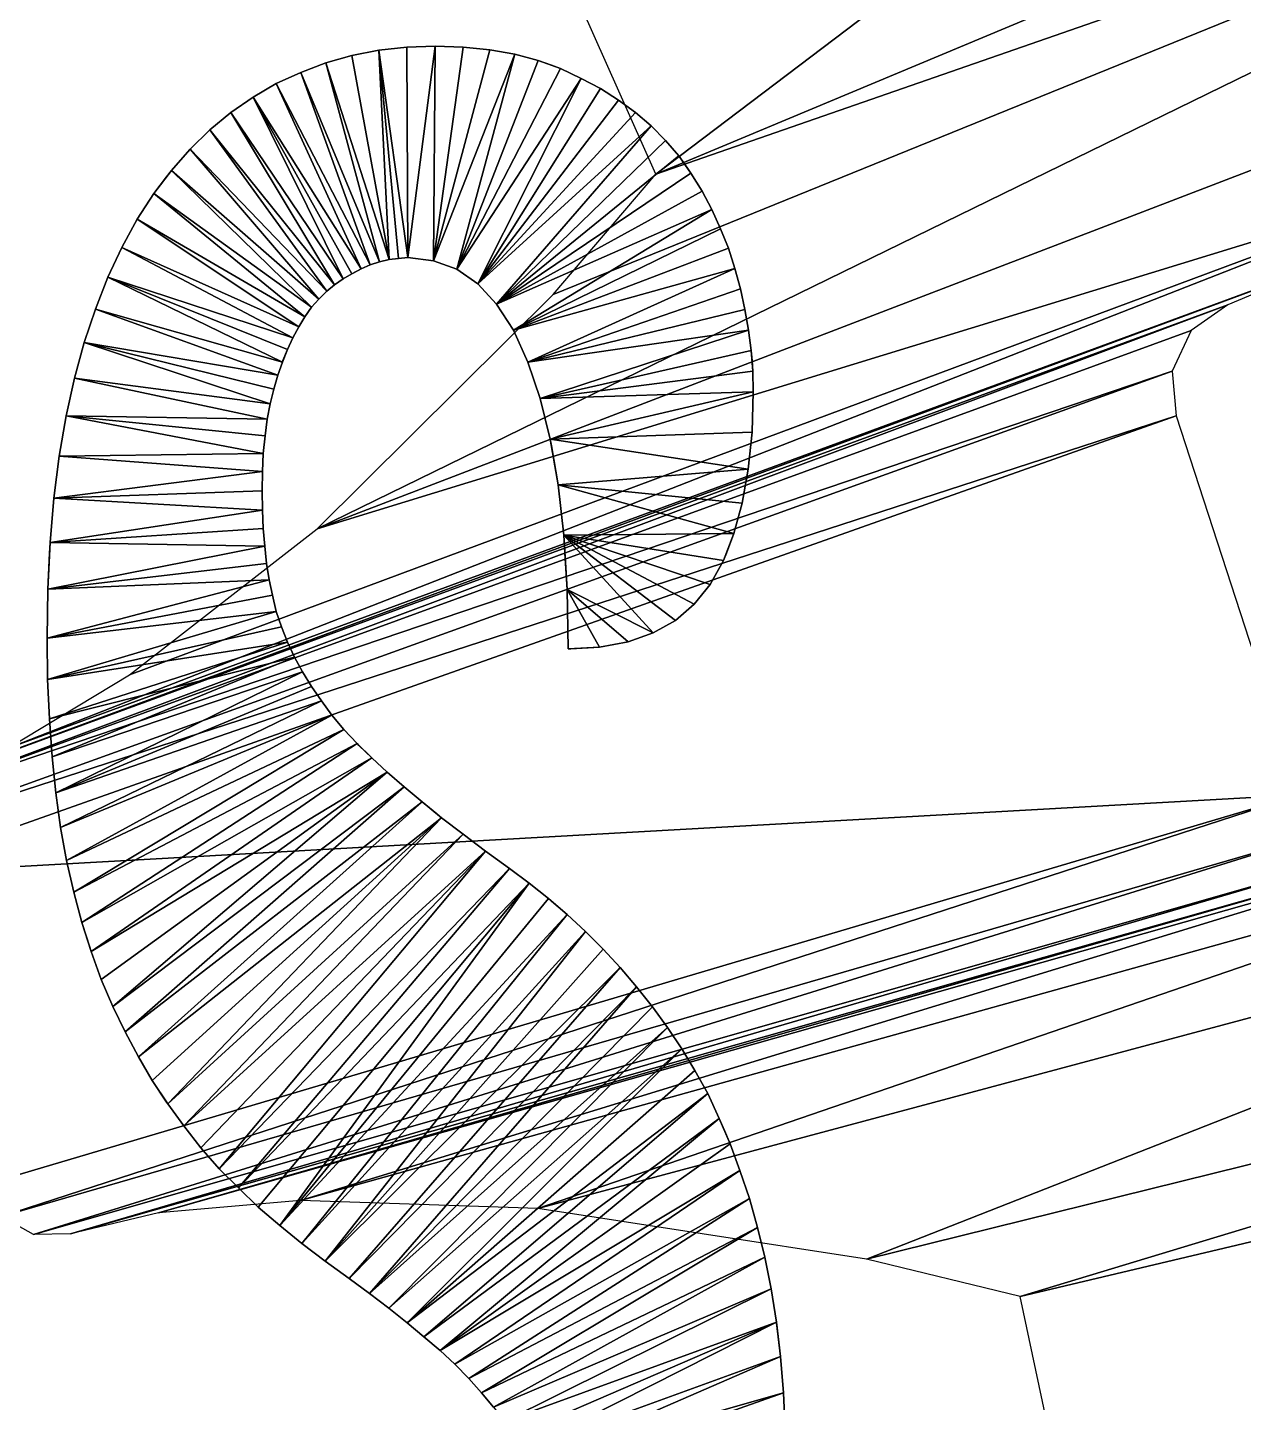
# Model space of a CAD drawing. Header units: inches. Extents: x 62 to 1153, y 3 to 780.
# Drawn here: x 111.777 to 115.013, y 33.071 to 36.73 of the extents above; entities that cross this region are included whole.
import ezdxf

# ---------------------------------------------------------------- set-up
doc = ezdxf.new("R2010")
doc.units = ezdxf.units.IN
doc.header["$MEASUREMENT"] = 0
doc.layers.add('Base', color=3, linetype='Continuous')
doc.layers.add('Main_Gear', color=4, linetype='Continuous')

msp = doc.modelspace()

# ---------------------------------------------------------------- linework, layer by layer
at = {"layer": 'Base'}
for points in [[(112.64, 36.6555, -44), (112.64, 36.6555, -43), (112.712, 36.6695, -43)], [(112.64, 36.6555, -44), (112.712, 36.6695, -43), (112.712, 36.6695, -44)], [(112.64, 36.6555, -43), (112.739, 36.1125, -43), (112.712, 36.6695, -43)], [(112.712, 36.6695, -44), (112.712, 36.6695, -43), (112.786, 36.6775, -43)], [(112.712, 36.6695, -44), (112.786, 36.6775, -43), (112.786, 36.6775, -44)], [(112.712, 36.6695, -43), (112.789, 36.1175, -43), (112.786, 36.6775, -43)], [(112.789, 36.1175, -43), (112.712, 36.6695, -43), (112.764, 36.1155, -43)], [(112.764, 36.1155, -43), (112.712, 36.6695, -43), (112.739, 36.1125, -43)], [(112.786, 36.6775, -44), (112.786, 36.6775, -43), (112.862, 36.6805, -43)], [(112.786, 36.6775, -44), (112.862, 36.6805, -43), (112.862, 36.6805, -44)], [(112.786, 36.6775, -43), (112.789, 36.1175, -43), (112.862, 36.6805, -43)], [(112.789, 36.1175, -43), (112.857, 36.1095, -43), (112.862, 36.6805, -43)], [(112.936, 36.6775, -43), (112.862, 36.6805, -43), (112.857, 36.1095, -43)], [(113.007, 36.6705, -43), (112.936, 36.6775, -43), (112.857, 36.1095, -43)], [(113.074, 36.6585, -43), (113.007, 36.6705, -43), (112.857, 36.1095, -43)], [(112.857, 36.1095, -43), (112.919, 36.0865, -43), (113.074, 36.6585, -43)], [(112.862, 36.6805, -44), (112.862, 36.6805, -43), (112.936, 36.6775, -43)], [(112.862, 36.6805, -44), (112.936, 36.6775, -43), (112.936, 36.6775, -44)], [(113.136, 36.6425, -43), (113.074, 36.6585, -43), (112.919, 36.0865, -43)], [(112.936, 36.6775, -44), (112.936, 36.6775, -43), (113.007, 36.6705, -43)], [(112.936, 36.6775, -44), (113.007, 36.6705, -43), (113.007, 36.6705, -44)], [(113.007, 36.6705, -44), (113.007, 36.6705, -43), (113.074, 36.6585, -43)], [(113.007, 36.6705, -44), (113.074, 36.6585, -43), (113.074, 36.6585, -44)], [(113.074, 36.6585, -44), (113.074, 36.6585, -43), (113.136, 36.6425, -43)], [(113.074, 36.6585, -44), (113.136, 36.6425, -43), (113.136, 36.6425, -44)], [(112.504, 36.6105, -44), (112.504, 36.6105, -43), (112.571, 36.6355, -43)], [(112.504, 36.6105, -44), (112.571, 36.6355, -43), (112.571, 36.6355, -44)], [(112.504, 36.6105, -43), (112.714, 36.1065, -43), (112.571, 36.6355, -43)], [(112.571, 36.6355, -44), (112.571, 36.6355, -43), (112.64, 36.6555, -43)], [(112.571, 36.6355, -44), (112.64, 36.6555, -43), (112.64, 36.6555, -44)], [(112.571, 36.6355, -43), (112.739, 36.1125, -43), (112.64, 36.6555, -43)], [(112.739, 36.1125, -43), (112.571, 36.6355, -43), (112.714, 36.1065, -43)], [(113.136, 36.6425, -43), (112.919, 36.0865, -43), (113.195, 36.6205, -43)], [(113.136, 36.6425, -44), (113.136, 36.6425, -43), (113.171, 36.6294, -44)], [(113.136, 36.6425, -43), (113.195, 36.6205, -43), (113.171, 36.6294, -44)], [(113.195, 36.6205, -44), (113.171, 36.6294, -44), (113.195, 36.6205, -43)], [(112.439, 36.5805, -44), (112.439, 36.5805, -43), (112.504, 36.6105, -43)], [(112.439, 36.5805, -44), (112.504, 36.6105, -43), (112.504, 36.6105, -44)], [(112.504, 36.6105, -43), (112.439, 36.5805, -43), (112.689, 36.0985, -43)], [(112.689, 36.0985, -43), (112.714, 36.1065, -43), (112.504, 36.6105, -43)], [(113.195, 36.6205, -43), (112.919, 36.0865, -43), (113.25, 36.5945, -43)], [(112.975, 36.0475, -43), (113.25, 36.5945, -43), (112.919, 36.0865, -43)], [(113.25, 36.5945, -43), (112.975, 36.0475, -43), (113.302, 36.5675, -43)], [(113.195, 36.6205, -44), (113.195, 36.6205, -43), (113.25, 36.5945, -43)], [(113.195, 36.6205, -44), (113.25, 36.5945, -43), (113.25, 36.5945, -44)], [(113.25, 36.5945, -44), (113.25, 36.5945, -43), (113.302, 36.5675, -43)], [(113.25, 36.5945, -44), (113.302, 36.5675, -43), (113.302, 36.5675, -44)], [(112.377, 36.5445, -44), (112.377, 36.5445, -43), (112.439, 36.5805, -43)], [(112.377, 36.5445, -44), (112.439, 36.5805, -43), (112.439, 36.5805, -44)], [(112.439, 36.5805, -43), (112.377, 36.5445, -43), (112.665, 36.0875, -43)], [(112.665, 36.0875, -43), (112.689, 36.0985, -43), (112.439, 36.5805, -43)], [(113.302, 36.5675, -43), (112.975, 36.0475, -43), (113.35, 36.5365, -43)], [(113.302, 36.5675, -44), (113.302, 36.5675, -43), (113.35, 36.5365, -43)], [(113.302, 36.5675, -44), (113.35, 36.5365, -43), (113.35, 36.5365, -44)], [(112.318, 36.5035, -44), (112.318, 36.5035, -43), (112.377, 36.5445, -43)], [(112.318, 36.5035, -44), (112.377, 36.5445, -43), (112.377, 36.5445, -44)], [(112.377, 36.5445, -43), (112.318, 36.5035, -43), (112.617, 36.0615, -43)], [(112.64, 36.0745, -43), (112.665, 36.0875, -43), (112.377, 36.5445, -43)], [(112.617, 36.0615, -43), (112.64, 36.0745, -43), (112.377, 36.5445, -43)], [(113.35, 36.5365, -43), (112.975, 36.0475, -43), (113.395, 36.5035, -43)], [(113.35, 36.5365, -44), (113.35, 36.5365, -43), (113.395, 36.5035, -43)], [(113.35, 36.5365, -44), (113.395, 36.5035, -43), (113.395, 36.5035, -44)], [(112.262, 36.4575, -44), (112.262, 36.4575, -43), (112.318, 36.5035, -43)], [(112.262, 36.4575, -44), (112.318, 36.5035, -43), (112.318, 36.5035, -44)], [(112.318, 36.5035, -43), (112.262, 36.4575, -43), (112.594, 36.0455, -43)], [(112.594, 36.0455, -43), (112.617, 36.0615, -43), (112.318, 36.5035, -43)], [(113.395, 36.5035, -43), (112.975, 36.0475, -43), (113.437, 36.4685, -43)], [(113.395, 36.5035, -44), (113.395, 36.5035, -43), (113.437, 36.4685, -43)], [(113.395, 36.5035, -44), (113.437, 36.4685, -43), (113.437, 36.4685, -44)], [(112.21, 36.4065, -44), (112.21, 36.4065, -43), (112.262, 36.4575, -43)], [(112.21, 36.4065, -44), (112.262, 36.4575, -43), (112.262, 36.4575, -44)], [(112.262, 36.4575, -43), (112.21, 36.4065, -43), (112.573, 36.0285, -43)], [(112.573, 36.0285, -43), (112.594, 36.0455, -43), (112.262, 36.4575, -43)], [(113.025, 35.9935, -43), (113.437, 36.4685, -43), (112.975, 36.0475, -43)], [(113.475, 36.4295, -43), (113.437, 36.4685, -43), (113.025, 35.9935, -43)], [(113.437, 36.4685, -44), (113.437, 36.4685, -43), (113.475, 36.4295, -43)], [(113.437, 36.4685, -44), (113.475, 36.4295, -43), (113.475, 36.4295, -44)], [(112.1653, 36.3555, -44), (112.16, 36.3495, -43), (112.21, 36.4065, -43)], [(112.21, 36.4065, -43), (112.16, 36.3495, -43), (112.552, 36.0075, -43)], [(112.21, 36.4065, -44), (112.1653, 36.3555, -44), (112.21, 36.4065, -43)], [(112.552, 36.0075, -43), (112.573, 36.0285, -43), (112.21, 36.4065, -43)], [(113.51, 36.3885, -43), (113.475, 36.4295, -43), (113.025, 35.9935, -43)], [(113.475, 36.4295, -44), (113.475, 36.4295, -43), (113.51, 36.3885, -43)], [(113.475, 36.4295, -44), (113.51, 36.3885, -43), (113.51, 36.3885, -44)], [(113.542, 36.3425, -43), (113.51, 36.3885, -43), (113.025, 35.9935, -43)], [(113.51, 36.3885, -44), (113.51, 36.3885, -43), (113.533, 36.3555, -44)], [(113.51, 36.3885, -43), (113.542, 36.3425, -43), (113.533, 36.3555, -44)], [(112.113, 36.2885, -43), (112.16, 36.3495, -43), (112.147, 36.3326, -44)], [(112.16, 36.3495, -43), (112.113, 36.2885, -43), (112.533, 35.9855, -43)], [(112.147, 36.3326, -44), (112.113, 36.2885, -44), (112.113, 36.2885, -43)], [(112.16, 36.3495, -44), (112.147, 36.3326, -44), (112.16, 36.3495, -43)], [(112.1653, 36.3555, -44), (112.16, 36.3495, -44), (112.16, 36.3495, -43)], [(112.533, 35.9855, -43), (112.552, 36.0075, -43), (112.16, 36.3495, -43)], [(113.572, 36.2945, -43), (113.542, 36.3425, -43), (113.025, 35.9935, -43)], [(113.542, 36.3425, -44), (113.533, 36.3555, -44), (113.542, 36.3425, -43)], [(113.542, 36.3425, -44), (113.542, 36.3425, -43), (113.572, 36.2945, -43)], [(113.542, 36.3425, -44), (113.572, 36.2945, -43), (113.572, 36.2945, -44)], [(113.598, 36.2455, -43), (113.572, 36.2945, -43), (113.025, 35.9935, -43)], [(113.572, 36.2945, -44), (113.572, 36.2945, -43), (113.598, 36.2455, -43)], [(113.572, 36.2945, -44), (113.598, 36.2455, -43), (113.598, 36.2455, -44)], [(112.113, 36.2885, -43), (112.069, 36.2195, -43), (112.515, 35.9605, -43)], [(112.113, 36.2885, -44), (112.069, 36.2195, -44), (112.069, 36.2195, -43)], [(112.113, 36.2885, -44), (112.069, 36.2195, -43), (112.113, 36.2885, -43)], [(112.515, 35.9605, -43), (112.533, 35.9855, -43), (112.113, 36.2885, -43)], [(112.069, 36.2195, -43), (112.028, 36.1445, -43), (112.499, 35.9335, -43)], [(112.069, 36.2195, -44), (112.028, 36.1445, -44), (112.028, 36.1445, -43)], [(112.069, 36.2195, -44), (112.028, 36.1445, -43), (112.069, 36.2195, -43)], [(112.499, 35.9335, -43), (112.515, 35.9605, -43), (112.069, 36.2195, -43)], [(113.025, 35.9935, -43), (113.07, 35.9245, -43), (113.598, 36.2455, -43)], [(113.621, 36.1945, -43), (113.598, 36.2455, -43), (113.07, 35.9245, -43)], [(113.598, 36.2455, -44), (113.598, 36.2455, -43), (113.621, 36.1945, -43)], [(113.598, 36.2455, -44), (113.621, 36.1945, -43), (113.621, 36.1945, -44)], [(113.642, 36.1425, -43), (113.621, 36.1945, -43), (113.07, 35.9245, -43)], [(113.621, 36.1945, -44), (113.621, 36.1945, -43), (113.642, 36.1425, -43)], [(113.621, 36.1945, -44), (113.642, 36.1425, -43), (113.642, 36.1425, -44)], [(112.028, 36.1445, -43), (111.991, 36.0655, -43), (112.483, 35.9045, -43)], [(112.028, 36.1445, -44), (111.991, 36.0655, -44), (111.991, 36.0655, -43)], [(112.028, 36.1445, -44), (111.991, 36.0655, -43), (112.028, 36.1445, -43)], [(112.483, 35.9045, -43), (112.499, 35.9335, -43), (112.028, 36.1445, -43)], [(112.714, 36.1065, -44), (112.739, 36.1125, -44), (112.739, 36.1125, -43)], [(112.714, 36.1065, -44), (112.739, 36.1125, -43), (112.714, 36.1065, -43)], [(112.739, 36.1125, -44), (112.764, 36.1155, -44), (112.764, 36.1155, -43)], [(112.739, 36.1125, -44), (112.764, 36.1155, -43), (112.739, 36.1125, -43)], [(112.764, 36.1155, -44), (112.789, 36.1175, -44), (112.789, 36.1175, -43)], [(112.764, 36.1155, -44), (112.789, 36.1175, -43), (112.764, 36.1155, -43)], [(112.789, 36.1175, -44), (112.857, 36.1095, -44), (112.857, 36.1095, -43)], [(112.789, 36.1175, -44), (112.857, 36.1095, -43), (112.789, 36.1175, -43)], [(112.857, 36.1095, -44), (112.919, 36.0865, -44), (112.919, 36.0865, -43)], [(112.857, 36.1095, -44), (112.919, 36.0865, -43), (112.857, 36.1095, -43)], [(113.659, 36.0885, -43), (113.642, 36.1425, -43), (113.07, 35.9245, -43)], [(113.642, 36.1425, -44), (113.642, 36.1425, -43), (113.659, 36.0885, -43)], [(113.642, 36.1425, -44), (113.659, 36.0885, -43), (113.659, 36.0885, -44)], [(112.617, 36.0615, -44), (112.64, 36.0745, -44), (112.64, 36.0745, -43)], [(112.617, 36.0615, -44), (112.64, 36.0745, -43), (112.617, 36.0615, -43)], [(112.665, 36.0875, -43), (112.64, 36.0745, -43), (112.659, 36.0844, -44)], [(112.64, 36.0745, -44), (112.659, 36.0844, -44), (112.64, 36.0745, -43)], [(112.659, 36.0844, -44), (112.665, 36.0875, -44), (112.665, 36.0875, -43)], [(112.665, 36.0875, -44), (112.689, 36.0985, -44), (112.689, 36.0985, -43)], [(112.665, 36.0875, -44), (112.689, 36.0985, -43), (112.665, 36.0875, -43)], [(112.689, 36.0985, -44), (112.714, 36.1065, -44), (112.714, 36.1065, -43)], [(112.689, 36.0985, -44), (112.714, 36.1065, -43), (112.689, 36.0985, -43)], [(112.919, 36.0865, -44), (112.975, 36.0475, -44), (112.975, 36.0475, -43)], [(112.919, 36.0865, -44), (112.975, 36.0475, -43), (112.919, 36.0865, -43)], [(113.07, 35.9245, -43), (113.108, 35.8395, -43), (113.659, 36.0885, -43)], [(113.674, 36.0345, -43), (113.659, 36.0885, -43), (113.108, 35.8395, -43)], [(113.659, 36.0885, -44), (113.659, 36.0885, -43), (113.674, 36.0345, -43)], [(113.659, 36.0885, -44), (113.674, 36.0345, -43), (113.674, 36.0345, -44)], [(111.991, 36.0655, -43), (111.958, 35.9805, -43), (112.455, 35.8395, -43)], [(111.991, 36.0655, -44), (111.958, 35.9805, -44), (111.958, 35.9805, -43)], [(111.991, 36.0655, -44), (111.958, 35.9805, -43), (111.991, 36.0655, -43)], [(112.469, 35.8735, -43), (112.483, 35.9045, -43), (111.991, 36.0655, -43)], [(112.455, 35.8395, -43), (112.469, 35.8735, -43), (111.991, 36.0655, -43)], [(112.573, 36.0285, -44), (112.594, 36.0455, -44), (112.594, 36.0455, -43)], [(112.573, 36.0285, -44), (112.594, 36.0455, -43), (112.573, 36.0285, -43)], [(112.594, 36.0455, -44), (112.617, 36.0615, -44), (112.617, 36.0615, -43)], [(112.594, 36.0455, -44), (112.617, 36.0615, -43), (112.594, 36.0455, -43)], [(112.975, 36.0475, -44), (113.025, 35.9935, -44), (113.025, 35.9935, -43)], [(112.975, 36.0475, -44), (113.025, 35.9935, -43), (112.975, 36.0475, -43)], [(112.552, 36.0075, -44), (112.552, 36.0075, -43), (112.533, 35.9855, -43)], [(112.552, 36.0075, -44), (112.533, 35.9855, -43), (112.533, 35.9855, -44)], [(112.552, 36.0075, -44), (112.573, 36.0285, -44), (112.573, 36.0285, -43)], [(112.552, 36.0075, -44), (112.573, 36.0285, -43), (112.552, 36.0075, -43)], [(113.686, 35.9795, -43), (113.674, 36.0345, -43), (113.108, 35.8395, -43)], [(113.674, 36.0345, -44), (113.674, 36.0345, -43), (113.686, 35.9795, -43)], [(113.674, 36.0345, -44), (113.686, 35.9795, -43), (113.686, 35.9795, -44)], [(111.958, 35.9805, -43), (111.928, 35.8915, -43), (112.443, 35.8045, -43)], [(111.958, 35.9805, -44), (111.928, 35.8915, -44), (111.928, 35.8915, -43)], [(111.958, 35.9805, -44), (111.928, 35.8915, -43), (111.958, 35.9805, -43)], [(112.443, 35.8045, -43), (112.455, 35.8395, -43), (111.958, 35.9805, -43)], [(112.533, 35.9855, -44), (112.533, 35.9855, -43), (112.515, 35.9605, -43)], [(112.533, 35.9855, -44), (112.515, 35.9605, -43), (112.515, 35.9605, -44)], [(113.025, 35.9935, -44), (113.07, 35.9245, -44), (113.07, 35.9245, -43)], [(113.025, 35.9935, -44), (113.07, 35.9245, -43), (113.025, 35.9935, -43)], [(113.696, 35.9245, -43), (113.686, 35.9795, -43), (113.108, 35.8395, -43)], [(113.686, 35.9795, -44), (113.686, 35.9795, -43), (113.696, 35.9245, -43)], [(113.686, 35.9795, -44), (113.696, 35.9245, -43), (113.696, 35.9245, -44)], [(112.499, 35.9335, -44), (112.499, 35.9335, -43), (112.483, 35.9045, -43)], [(112.499, 35.9335, -44), (112.483, 35.9045, -43), (112.483, 35.9045, -44)], [(112.515, 35.9605, -44), (112.515, 35.9605, -43), (112.499, 35.9335, -43)], [(112.515, 35.9605, -44), (112.499, 35.9335, -43), (112.499, 35.9335, -44)], [(111.928, 35.8915, -43), (111.902, 35.7965, -43), (112.423, 35.7285, -43)], [(111.928, 35.8915, -44), (111.902, 35.7965, -44), (111.902, 35.7965, -43)], [(111.928, 35.8915, -44), (111.902, 35.7965, -43), (111.928, 35.8915, -43)], [(112.432, 35.7675, -43), (112.443, 35.8045, -43), (111.928, 35.8915, -43)], [(112.423, 35.7285, -43), (112.432, 35.7675, -43), (111.928, 35.8915, -43)], [(112.483, 35.9045, -44), (112.483, 35.9045, -43), (112.469, 35.8735, -43)], [(112.483, 35.9045, -44), (112.469, 35.8735, -43), (112.469, 35.8735, -44)], [(113.07, 35.9245, -44), (113.108, 35.8395, -44), (113.108, 35.8395, -43)], [(113.07, 35.9245, -44), (113.108, 35.8395, -43), (113.07, 35.9245, -43)], [(113.108, 35.8395, -43), (113.141, 35.7425, -43), (113.696, 35.9245, -43)], [(113.703, 35.8705, -43), (113.696, 35.9245, -43), (113.141, 35.7425, -43)], [(113.696, 35.9245, -44), (113.696, 35.9245, -43), (113.703, 35.8705, -43)], [(113.696, 35.9245, -44), (113.703, 35.8705, -43), (113.703, 35.8705, -44)], [(112.469, 35.8735, -43), (112.455, 35.8395, -43), (112.4567, 35.8435, -44)], [(112.469, 35.8735, -44), (112.469, 35.8735, -43), (112.4567, 35.8435, -44)], [(113.707, 35.8155, -43), (113.703, 35.8705, -43), (113.141, 35.7425, -43)], [(113.703, 35.8705, -44), (113.703, 35.8705, -43), (113.705, 35.8435, -44)], [(113.703, 35.8705, -43), (113.707, 35.8155, -43), (113.705, 35.8435, -44)], [(112.455, 35.8395, -44), (112.455, 35.8395, -43), (112.443, 35.8045, -43)], [(112.455, 35.8395, -44), (112.443, 35.8045, -43), (112.443, 35.8045, -44)], [(112.455, 35.8395, -44), (112.4567, 35.8435, -44), (112.455, 35.8395, -43)], [(113.108, 35.8395, -44), (113.141, 35.7425, -44), (113.141, 35.7425, -43)], [(113.108, 35.8395, -44), (113.141, 35.7425, -43), (113.108, 35.8395, -43)], [(113.707, 35.8155, -44), (113.705, 35.8435, -44), (113.707, 35.8155, -43)], [(111.902, 35.7965, -43), (111.88, 35.6965, -43), (112.415, 35.6875, -43)], [(111.902, 35.7965, -44), (111.88, 35.6965, -44), (111.88, 35.6965, -43)], [(111.902, 35.7965, -44), (111.88, 35.6965, -43), (111.902, 35.7965, -43)], [(112.415, 35.6875, -43), (112.423, 35.7285, -43), (111.902, 35.7965, -43)], [(112.443, 35.8045, -44), (112.443, 35.8045, -43), (112.432, 35.7675, -43)], [(112.443, 35.8045, -44), (112.432, 35.7675, -43), (112.432, 35.7675, -44)], [(113.708, 35.7605, -43), (113.707, 35.8155, -43), (113.141, 35.7425, -43)], [(113.707, 35.8155, -44), (113.707, 35.8155, -43), (113.708, 35.7605, -43)], [(113.707, 35.8155, -44), (113.708, 35.7605, -43), (113.708, 35.7605, -44)], [(112.432, 35.7675, -44), (112.432, 35.7675, -43), (112.423, 35.7285, -43)], [(112.432, 35.7675, -44), (112.423, 35.7285, -43), (112.423, 35.7285, -44)], [(113.141, 35.7425, -43), (113.168, 35.6345, -43), (113.708, 35.7605, -43)], [(113.705, 35.6535, -43), (113.708, 35.7605, -43), (113.168, 35.6345, -43)], [(113.708, 35.7605, -44), (113.708, 35.7605, -43), (113.705, 35.6535, -43)], [(113.708, 35.7605, -44), (113.705, 35.6535, -43), (113.705, 35.6535, -44)], [(112.423, 35.7285, -44), (112.423, 35.7285, -43), (112.415, 35.6875, -43)], [(112.423, 35.7285, -44), (112.415, 35.6875, -43), (112.415, 35.6875, -44)], [(113.141, 35.7425, -44), (113.168, 35.6345, -44), (113.168, 35.6345, -43)], [(113.141, 35.7425, -44), (113.168, 35.6345, -43), (113.141, 35.7425, -43)], [(111.88, 35.6965, -43), (111.861, 35.5895, -43), (112.404, 35.5965, -43)], [(111.88, 35.6965, -44), (111.861, 35.5895, -44), (111.861, 35.5895, -43)], [(111.88, 35.6965, -44), (111.861, 35.5895, -43), (111.88, 35.6965, -43)], [(112.409, 35.6435, -43), (112.415, 35.6875, -43), (111.88, 35.6965, -43)], [(112.404, 35.5965, -43), (112.409, 35.6435, -43), (111.88, 35.6965, -43)], [(112.415, 35.6875, -44), (112.415, 35.6875, -43), (112.409, 35.6435, -43)], [(112.415, 35.6875, -44), (112.409, 35.6435, -43), (112.409, 35.6435, -44)], [(112.409, 35.6435, -44), (112.409, 35.6435, -43), (112.404, 35.5965, -43)], [(112.409, 35.6435, -44), (112.404, 35.5965, -43), (112.404, 35.5965, -44)], [(113.695, 35.5545, -43), (113.705, 35.6535, -43), (113.168, 35.6345, -43)], [(113.189, 35.5135, -43), (113.168, 35.6345, -43), (113.171, 35.6172, -44)], [(113.168, 35.6345, -44), (113.171, 35.6172, -44), (113.168, 35.6345, -43)], [(113.168, 35.6345, -43), (113.189, 35.5135, -43), (113.695, 35.5545, -43)], [(113.705, 35.6535, -44), (113.705, 35.6535, -43), (113.695, 35.5545, -43)], [(113.705, 35.6535, -44), (113.695, 35.5545, -43), (113.695, 35.5545, -44)], [(112.402, 35.5485, -43), (112.404, 35.5965, -43), (111.861, 35.5895, -43)], [(112.404, 35.5965, -44), (112.404, 35.5965, -43), (112.402, 35.5485, -43)], [(112.404, 35.5965, -44), (112.402, 35.5485, -43), (112.402, 35.5485, -44)], [(113.171, 35.6172, -44), (113.189, 35.5135, -44), (113.189, 35.5135, -43)], [(111.861, 35.5895, -43), (111.847, 35.4775, -43), (112.402, 35.5485, -43)], [(111.861, 35.5895, -44), (111.847, 35.4775, -44), (111.847, 35.4775, -43)], [(111.861, 35.5895, -44), (111.847, 35.4775, -43), (111.861, 35.5895, -43)], [(112.401, 35.4975, -43), (112.402, 35.5485, -43), (111.847, 35.4775, -43)], [(112.402, 35.5485, -44), (112.402, 35.5485, -43), (112.401, 35.4975, -43)], [(112.402, 35.5485, -44), (112.401, 35.4975, -43), (112.401, 35.4975, -44)], [(113.679, 35.4645, -43), (113.695, 35.5545, -43), (113.189, 35.5135, -43)], [(113.695, 35.5545, -44), (113.695, 35.5545, -43), (113.679, 35.4645, -43)], [(113.695, 35.5545, -44), (113.679, 35.4645, -43), (113.679, 35.4645, -44)], [(112.401, 35.4975, -43), (111.847, 35.4775, -43), (112.402, 35.4455, -43)], [(112.401, 35.4975, -44), (112.401, 35.4975, -43), (112.402, 35.4455, -43)], [(112.401, 35.4975, -44), (112.402, 35.4455, -43), (112.402, 35.4455, -44)], [(113.189, 35.5135, -44), (113.204, 35.3795, -44), (113.204, 35.3795, -43)], [(113.189, 35.5135, -44), (113.204, 35.3795, -43), (113.189, 35.5135, -43)], [(113.657, 35.3835, -43), (113.679, 35.4645, -43), (113.189, 35.5135, -43)], [(113.189, 35.5135, -43), (113.204, 35.3795, -43), (113.657, 35.3835, -43)], [(111.837, 35.3595, -43), (112.402, 35.4455, -43), (111.847, 35.4775, -43)], [(111.847, 35.4775, -44), (111.837, 35.3595, -44), (111.837, 35.3595, -43)], [(111.847, 35.4775, -44), (111.837, 35.3595, -43), (111.847, 35.4775, -43)], [(113.679, 35.4645, -44), (113.679, 35.4645, -43), (113.657, 35.3835, -43)], [(113.679, 35.4645, -44), (113.657, 35.3835, -43), (113.657, 35.3835, -44)], [(112.404, 35.3965, -43), (112.402, 35.4455, -43), (111.837, 35.3595, -43)], [(112.402, 35.4455, -44), (112.402, 35.4455, -43), (112.404, 35.3965, -43)], [(112.402, 35.4455, -44), (112.404, 35.3965, -43), (112.404, 35.3965, -44)], [(112.404, 35.3965, -43), (111.837, 35.3595, -43), (112.408, 35.3495, -43)], [(112.404, 35.3965, -44), (112.404, 35.3965, -43), (112.408, 35.3495, -43)], [(112.404, 35.3965, -44), (112.408, 35.3495, -43), (112.408, 35.3495, -44)], [(113.657, 35.3835, -43), (113.204, 35.3795, -43), (113.629, 35.3115, -43)], [(113.204, 35.3795, -44), (113.207, 35.3315, -44), (113.204, 35.3795, -43)], [(113.207, 35.3315, -44), (113.213, 35.2345, -43), (113.204, 35.3795, -43)], [(113.594, 35.2475, -43), (113.629, 35.3115, -43), (113.204, 35.3795, -43)], [(113.594, 35.2475, -43), (113.204, 35.3795, -43), (113.551, 35.1955, -43)], [(113.213, 35.2345, -43), (113.442, 35.1195, -43), (113.204, 35.3795, -43)], [(113.551, 35.1955, -43), (113.204, 35.3795, -43), (113.501, 35.1525, -43)], [(113.501, 35.1525, -43), (113.204, 35.3795, -43), (113.442, 35.1195, -43)], [(113.629, 35.3115, -43), (113.6368, 35.3315, -44), (113.657, 35.3835, -43)], [(113.657, 35.3835, -44), (113.657, 35.3835, -43), (113.6368, 35.3315, -44)], [(111.837, 35.3595, -43), (111.831, 35.2355, -43), (112.408, 35.3495, -43)], [(111.8357, 35.3315, -44), (111.831, 35.2355, -43), (111.837, 35.3595, -43)], [(112.413, 35.3035, -43), (112.408, 35.3495, -43), (111.831, 35.2355, -43)], [(111.837, 35.3595, -44), (111.8357, 35.3315, -44), (111.837, 35.3595, -43)], [(112.408, 35.3495, -44), (112.408, 35.3495, -43), (112.41, 35.3315, -44)], [(112.408, 35.3495, -43), (112.413, 35.3035, -43), (112.41, 35.3315, -44)], [(111.8357, 35.3315, -44), (111.831, 35.2355, -44), (111.831, 35.2355, -43)], [(112.413, 35.3035, -44), (112.41, 35.3315, -44), (112.413, 35.3035, -43)], [(113.207, 35.3315, -44), (113.213, 35.2345, -44), (113.213, 35.2345, -43)], [(113.629, 35.3115, -44), (113.629, 35.3115, -43), (113.594, 35.2475, -43)], [(113.629, 35.3115, -44), (113.594, 35.2475, -43), (113.594, 35.2475, -44)], [(113.629, 35.3115, -43), (113.629, 35.3115, -44), (113.6368, 35.3315, -44)], [(112.42, 35.2605, -43), (112.413, 35.3035, -43), (111.831, 35.2355, -43)], [(112.413, 35.3035, -44), (112.413, 35.3035, -43), (112.42, 35.2605, -43)], [(112.413, 35.3035, -44), (112.42, 35.2605, -43), (112.42, 35.2605, -44)], [(111.831, 35.2355, -43), (111.829, 35.1055, -43), (112.42, 35.2605, -43)], [(112.429, 35.2195, -43), (112.42, 35.2605, -43), (111.829, 35.1055, -43)], [(111.831, 35.2355, -44), (111.829, 35.1055, -44), (111.829, 35.1055, -43)], [(111.831, 35.2355, -44), (111.829, 35.1055, -43), (111.831, 35.2355, -43)], [(112.42, 35.2605, -44), (112.42, 35.2605, -43), (112.429, 35.2195, -43)], [(112.42, 35.2605, -44), (112.429, 35.2195, -43), (112.429, 35.2195, -44)], [(113.213, 35.2345, -44), (113.216, 35.0765, -44), (113.216, 35.0765, -43)], [(113.213, 35.2345, -44), (113.216, 35.0765, -43), (113.213, 35.2345, -43)], [(113.216, 35.0765, -43), (113.299, 35.0815, -43), (113.213, 35.2345, -43)], [(113.299, 35.0815, -43), (113.375, 35.0955, -43), (113.213, 35.2345, -43)], [(113.375, 35.0955, -43), (113.442, 35.1195, -43), (113.213, 35.2345, -43)], [(113.594, 35.2475, -44), (113.594, 35.2475, -43), (113.551, 35.1955, -43)], [(113.594, 35.2475, -44), (113.551, 35.1955, -43), (113.551, 35.1955, -44)], [(112.439, 35.1765, -43), (112.429, 35.2195, -43), (111.829, 35.1055, -43)], [(112.429, 35.2195, -44), (112.429, 35.2195, -43), (112.439, 35.1765, -43)], [(112.429, 35.2195, -44), (112.439, 35.1765, -43), (112.439, 35.1765, -44)], [(113.501, 35.1525, -44), (113.551, 35.1955, -44), (113.551, 35.1955, -43)], [(113.501, 35.1525, -44), (113.551, 35.1955, -43), (113.501, 35.1525, -43)], [(111.829, 35.1055, -43), (111.83, 34.9955, -43), (112.439, 35.1765, -43)], [(112.453, 35.1355, -43), (112.439, 35.1765, -43), (111.83, 34.9955, -43)], [(112.439, 35.1765, -44), (112.439, 35.1765, -43), (112.453, 35.1355, -43)], [(112.439, 35.1765, -44), (112.453, 35.1355, -43), (112.453, 35.1355, -44)], [(112.469, 35.0945, -43), (112.453, 35.1355, -43), (111.83, 34.9955, -43)], [(112.453, 35.1355, -44), (112.453, 35.1355, -43), (112.469, 35.0945, -43)], [(112.453, 35.1355, -44), (112.469, 35.0945, -43), (112.469, 35.0945, -44)], [(113.442, 35.1195, -44), (113.501, 35.1525, -44), (113.501, 35.1525, -43)], [(113.442, 35.1195, -44), (113.501, 35.1525, -43), (113.442, 35.1195, -43)], [(111.829, 35.1055, -44), (111.83, 34.9955, -44), (111.83, 34.9955, -43)], [(111.829, 35.1055, -44), (111.83, 34.9955, -43), (111.829, 35.1055, -43)], [(111.83, 34.9955, -43), (111.835, 34.8905, -43), (112.469, 35.0945, -43)], [(112.487, 35.0545, -43), (112.469, 35.0945, -43), (111.835, 34.8905, -43)], [(112.469, 35.0945, -44), (112.469, 35.0945, -43), (112.487, 35.0545, -43)], [(112.469, 35.0945, -44), (112.487, 35.0545, -43), (112.487, 35.0545, -44)], [(113.299, 35.0815, -44), (113.375, 35.0955, -44), (113.375, 35.0955, -43)], [(113.299, 35.0815, -44), (113.375, 35.0955, -43), (113.299, 35.0815, -43)], [(113.375, 35.0955, -44), (113.442, 35.1195, -44), (113.442, 35.1195, -43)], [(113.375, 35.0955, -44), (113.442, 35.1195, -43), (113.375, 35.0955, -43)], [(111.835, 34.8905, -43), (111.842, 34.7895, -43), (112.487, 35.0545, -43)], [(112.509, 35.0155, -43), (112.487, 35.0545, -43), (111.842, 34.7895, -43)], [(112.487, 35.0545, -44), (112.487, 35.0545, -43), (112.509, 35.0155, -43)], [(112.487, 35.0545, -44), (112.509, 35.0155, -43), (112.509, 35.0155, -44)], [(113.2228, 35.0769, -44), (113.299, 35.0815, -43), (113.216, 35.0765, -43)], [(113.216, 35.0765, -44), (113.2228, 35.0769, -44), (113.216, 35.0765, -43)], [(113.2228, 35.0769, -44), (113.299, 35.0815, -44), (113.299, 35.0815, -43)], [(111.842, 34.7895, -43), (111.852, 34.6935, -43), (112.509, 35.0155, -43)], [(112.533, 34.9765, -43), (112.509, 35.0155, -43), (111.852, 34.6935, -43)], [(112.509, 35.0155, -44), (112.509, 35.0155, -43), (112.533, 34.9765, -43)], [(112.509, 35.0155, -44), (112.533, 34.9765, -43), (112.533, 34.9765, -44)], [(111.83, 34.9955, -44), (111.835, 34.8905, -44), (111.835, 34.8905, -43)], [(111.83, 34.9955, -44), (111.835, 34.8905, -43), (111.83, 34.9955, -43)], [(112.559, 34.9385, -43), (112.533, 34.9765, -43), (111.852, 34.6935, -43)], [(112.533, 34.9765, -44), (112.533, 34.9765, -43), (112.559, 34.9385, -43)], [(112.533, 34.9765, -44), (112.559, 34.9385, -43), (112.559, 34.9385, -44)], [(111.852, 34.6935, -43), (111.865, 34.6015, -43), (112.559, 34.9385, -43)], [(112.587, 34.9005, -43), (112.559, 34.9385, -43), (111.865, 34.6015, -43)], [(112.559, 34.9385, -44), (112.559, 34.9385, -43), (112.587, 34.9005, -43)], [(112.559, 34.9385, -44), (112.587, 34.9005, -43), (112.587, 34.9005, -44)], [(111.835, 34.8905, -44), (111.842, 34.7895, -44), (111.842, 34.7895, -43)], [(111.835, 34.8905, -44), (111.842, 34.7895, -43), (111.835, 34.8905, -43)], [(111.881, 34.5135, -43), (112.587, 34.9005, -43), (111.865, 34.6015, -43)], [(112.587, 34.9005, -43), (111.881, 34.5135, -43), (112.619, 34.8625, -43)], [(112.587, 34.9005, -44), (112.587, 34.9005, -43), (112.619, 34.8625, -43)], [(112.587, 34.9005, -44), (112.619, 34.8625, -43), (112.619, 34.8625, -44)], [(111.9, 34.4295, -43), (112.619, 34.8625, -43), (111.881, 34.5135, -43)], [(112.619, 34.8625, -43), (111.9, 34.4295, -43), (112.654, 34.8245, -43)], [(112.619, 34.8625, -44), (112.619, 34.8625, -43), (112.654, 34.8245, -43)], [(112.619, 34.8625, -44), (112.654, 34.8245, -43), (112.654, 34.8245, -44)], [(112.654, 34.8245, -43), (111.9, 34.4295, -43), (111.921, 34.3485, -43)], [(112.654, 34.8245, -43), (111.921, 34.3485, -43), (112.693, 34.7865, -43)], [(112.654, 34.8245, -44), (112.654, 34.8245, -43), (112.659, 34.8196, -44)], [(112.654, 34.8245, -43), (112.693, 34.7865, -43), (112.659, 34.8196, -44)], [(112.693, 34.7865, -43), (112.693, 34.7865, -44), (112.659, 34.8196, -44)], [(111.842, 34.7895, -44), (111.852, 34.6935, -44), (111.852, 34.6935, -43)], [(111.842, 34.7895, -44), (111.852, 34.6935, -43), (111.842, 34.7895, -43)], [(111.921, 34.3485, -43), (111.946, 34.2715, -43), (112.693, 34.7865, -43)], [(112.693, 34.7865, -43), (111.946, 34.2715, -43), (112.734, 34.7485, -43)], [(112.693, 34.7865, -44), (112.693, 34.7865, -43), (112.734, 34.7485, -43)], [(112.693, 34.7865, -44), (112.734, 34.7485, -43), (112.734, 34.7485, -44)], [(111.973, 34.1965, -43), (112.734, 34.7485, -43), (111.946, 34.2715, -43)], [(112.004, 34.1255, -43), (112.734, 34.7485, -43), (111.973, 34.1965, -43)], [(112.734, 34.7485, -43), (112.004, 34.1255, -43), (112.779, 34.7095, -43)], [(112.734, 34.7485, -44), (112.734, 34.7485, -43), (112.779, 34.7095, -43)], [(112.734, 34.7485, -44), (112.779, 34.7095, -43), (112.779, 34.7095, -44)], [(111.852, 34.6935, -44), (111.865, 34.6015, -44), (111.865, 34.6015, -43)], [(111.852, 34.6935, -44), (111.865, 34.6015, -43), (111.852, 34.6935, -43)], [(112.037, 34.0575, -43), (112.779, 34.7095, -43), (112.004, 34.1255, -43)], [(112.779, 34.7095, -43), (112.037, 34.0575, -43), (112.827, 34.6695, -43)], [(112.779, 34.7095, -44), (112.779, 34.7095, -43), (112.827, 34.6695, -43)], [(112.779, 34.7095, -44), (112.827, 34.6695, -43), (112.827, 34.6695, -44)], [(112.072, 33.9915, -43), (112.827, 34.6695, -43), (112.037, 34.0575, -43)], [(112.827, 34.6695, -43), (112.072, 33.9915, -43), (112.879, 34.6275, -43)], [(112.827, 34.6695, -44), (112.827, 34.6695, -43), (112.866, 34.638, -44)], [(112.827, 34.6695, -43), (112.879, 34.6275, -43), (112.866, 34.638, -44)], [(112.109, 33.9285, -43), (112.879, 34.6275, -43), (112.072, 33.9915, -43)], [(112.15, 33.8665, -43), (112.879, 34.6275, -43), (112.109, 33.9285, -43)], [(112.936, 34.5835, -43), (112.879, 34.6275, -43), (112.15, 33.8665, -43)], [(112.879, 34.6275, -44), (112.866, 34.638, -44), (112.879, 34.6275, -43)], [(112.879, 34.6275, -44), (112.879, 34.6275, -43), (112.936, 34.5835, -43)], [(112.879, 34.6275, -44), (112.936, 34.5835, -43), (112.936, 34.5835, -44)], [(111.865, 34.6015, -44), (111.881, 34.5135, -44), (111.881, 34.5135, -43)], [(111.865, 34.6015, -44), (111.881, 34.5135, -43), (111.865, 34.6015, -43)], [(112.15, 33.8665, -43), (112.193, 33.8075, -43), (112.936, 34.5835, -43)], [(112.996, 34.5385, -43), (112.936, 34.5835, -43), (112.193, 33.8075, -43)], [(112.936, 34.5835, -44), (112.936, 34.5835, -43), (112.996, 34.5385, -43)], [(112.936, 34.5835, -44), (112.996, 34.5385, -43), (112.996, 34.5385, -44)], [(112.193, 33.8075, -43), (112.238, 33.7495, -43), (112.996, 34.5385, -43)], [(112.238, 33.7495, -43), (112.287, 33.6935, -43), (112.996, 34.5385, -43)], [(113.06, 34.4925, -43), (112.996, 34.5385, -43), (112.287, 33.6935, -43)], [(112.996, 34.5385, -44), (112.996, 34.5385, -43), (113.06, 34.4925, -43)], [(112.996, 34.5385, -44), (113.06, 34.4925, -43), (113.06, 34.4925, -44)], [(111.881, 34.5135, -44), (111.9, 34.4295, -44), (111.9, 34.4295, -43)], [(111.881, 34.5135, -44), (111.9, 34.4295, -43), (111.881, 34.5135, -43)], [(112.287, 33.6935, -43), (112.338, 33.6425, -43), (113.06, 34.4925, -43)], [(113.112, 34.4535, -43), (113.06, 34.4925, -43), (112.338, 33.6425, -43)], [(113.06, 34.4925, -44), (113.06, 34.4925, -43), (113.112, 34.4535, -43)], [(113.06, 34.4925, -44), (113.112, 34.4535, -43), (113.112, 34.4535, -44)], [(111.9, 34.4295, -44), (111.921, 34.3485, -44), (111.921, 34.3485, -43)], [(111.9, 34.4295, -44), (111.921, 34.3485, -43), (111.9, 34.4295, -43)], [(112.338, 33.6425, -43), (112.391, 33.5915, -43), (113.112, 34.4535, -43)], [(112.391, 33.5915, -43), (112.448, 33.5425, -43), (113.112, 34.4535, -43)], [(113.163, 34.4125, -43), (113.112, 34.4535, -43), (112.448, 33.5425, -43)], [(113.112, 34.4535, -44), (113.112, 34.4535, -43), (113.163, 34.4125, -43)], [(113.112, 34.4535, -44), (113.163, 34.4125, -43), (113.163, 34.4125, -44)], [(113.213, 34.3695, -43), (113.163, 34.4125, -43), (112.448, 33.5425, -43)], [(113.163, 34.4125, -44), (113.163, 34.4125, -43), (113.171, 34.4056, -44)], [(113.163, 34.4125, -43), (113.213, 34.3695, -43), (113.171, 34.4056, -44)], [(113.213, 34.3695, -44), (113.171, 34.4056, -44), (113.213, 34.3695, -43)], [(112.448, 33.5425, -43), (112.507, 33.4945, -43), (113.213, 34.3695, -43)], [(113.262, 34.3245, -43), (113.213, 34.3695, -43), (112.507, 33.4945, -43)], [(113.213, 34.3695, -44), (113.213, 34.3695, -43), (113.262, 34.3245, -43)], [(113.213, 34.3695, -44), (113.262, 34.3245, -43), (113.262, 34.3245, -44)], [(111.921, 34.3485, -44), (111.9343, 34.3075, -44), (111.921, 34.3485, -43)], [(111.9343, 34.3075, -44), (111.946, 34.2715, -43), (111.921, 34.3485, -43)], [(112.507, 33.4945, -43), (112.569, 33.4475, -43), (113.262, 34.3245, -43)], [(113.309, 34.2775, -43), (113.262, 34.3245, -43), (112.569, 33.4475, -43)], [(113.262, 34.3245, -44), (113.262, 34.3245, -43), (113.27, 34.3165, -44)], [(113.27, 34.3165, -44), (113.262, 34.3245, -43), (113.279, 34.3075, -44)], [(113.262, 34.3245, -43), (113.309, 34.2775, -43), (113.279, 34.3075, -44)], [(111.9343, 34.3075, -44), (111.946, 34.2715, -44), (111.946, 34.2715, -43)], [(113.309, 34.2775, -44), (113.279, 34.3075, -44), (113.309, 34.2775, -43)], [(111.946, 34.2715, -44), (111.973, 34.1965, -44), (111.973, 34.1965, -43)], [(111.946, 34.2715, -44), (111.973, 34.1965, -43), (111.946, 34.2715, -43)], [(113.354, 34.2285, -43), (113.309, 34.2775, -43), (112.569, 33.4475, -43)], [(113.309, 34.2775, -44), (113.309, 34.2775, -43), (113.354, 34.2285, -43)], [(113.309, 34.2775, -44), (113.354, 34.2285, -43), (113.354, 34.2285, -44)], [(112.569, 33.4475, -43), (112.633, 33.4015, -43), (113.354, 34.2285, -43)], [(113.398, 34.1775, -43), (113.354, 34.2285, -43), (112.633, 33.4015, -43)], [(113.354, 34.2285, -44), (113.354, 34.2285, -43), (113.398, 34.1775, -43)], [(113.354, 34.2285, -44), (113.398, 34.1775, -43), (113.398, 34.1775, -44)], [(111.973, 34.1965, -44), (112.004, 34.1255, -44), (112.004, 34.1255, -43)], [(111.973, 34.1965, -44), (112.004, 34.1255, -43), (111.973, 34.1965, -43)], [(112.633, 33.4015, -43), (112.687, 33.3615, -43), (113.398, 34.1775, -43)], [(113.44, 34.1245, -43), (113.398, 34.1775, -43), (112.687, 33.3615, -43)], [(113.398, 34.1775, -44), (113.398, 34.1775, -43), (113.44, 34.1245, -43)], [(113.398, 34.1775, -44), (113.44, 34.1245, -43), (113.44, 34.1245, -44)], [(112.004, 34.1255, -44), (112.037, 34.0575, -44), (112.037, 34.0575, -43)], [(112.004, 34.1255, -44), (112.037, 34.0575, -43), (112.004, 34.1255, -43)], [(113.48, 34.0695, -43), (113.44, 34.1245, -43), (112.687, 33.3615, -43)], [(113.44, 34.1245, -44), (113.44, 34.1245, -43), (113.48, 34.0695, -43)], [(113.44, 34.1245, -44), (113.48, 34.0695, -43), (113.48, 34.0695, -44)], [(112.687, 33.3615, -43), (112.738, 33.3225, -43), (113.48, 34.0695, -43)], [(113.518, 34.0125, -43), (113.48, 34.0695, -43), (112.738, 33.3225, -43)], [(113.48, 34.0695, -44), (113.48, 34.0695, -43), (113.518, 34.0125, -43)], [(113.48, 34.0695, -44), (113.518, 34.0125, -43), (113.518, 34.0125, -44)], [(112.037, 34.0575, -44), (112.072, 33.9915, -44), (112.072, 33.9915, -43)], [(112.037, 34.0575, -44), (112.072, 33.9915, -43), (112.037, 34.0575, -43)], [(112.072, 33.9915, -44), (112.109, 33.9285, -44), (112.109, 33.9285, -43)], [(112.072, 33.9915, -44), (112.109, 33.9285, -43), (112.072, 33.9915, -43)], [(112.738, 33.3225, -43), (112.787, 33.2835, -43), (113.518, 34.0125, -43)], [(113.553, 33.9545, -43), (113.518, 34.0125, -43), (112.787, 33.2835, -43)], [(113.518, 34.0125, -44), (113.518, 34.0125, -43), (113.553, 33.9545, -43)], [(113.518, 34.0125, -44), (113.553, 33.9545, -43), (113.553, 33.9545, -44)], [(113.587, 33.8935, -43), (113.553, 33.9545, -43), (112.787, 33.2835, -43)], [(113.553, 33.9545, -44), (113.553, 33.9545, -43), (113.587, 33.8935, -43)], [(113.553, 33.9545, -44), (113.587, 33.8935, -43), (113.587, 33.8935, -44)], [(112.15, 33.8665, -43), (112.109, 33.9285, -43), (112.147, 33.871, -44)], [(112.109, 33.9285, -44), (112.147, 33.871, -44), (112.109, 33.9285, -43)], [(112.787, 33.2835, -43), (112.832, 33.2465, -43), (113.587, 33.8935, -43)], [(113.618, 33.8275, -43), (113.587, 33.8935, -43), (112.832, 33.2465, -43)], [(113.587, 33.8935, -44), (113.587, 33.8935, -43), (113.618, 33.8275, -43)], [(113.587, 33.8935, -44), (113.618, 33.8275, -43), (113.618, 33.8275, -44)], [(112.147, 33.871, -44), (112.15, 33.8665, -44), (112.15, 33.8665, -43)], [(112.15, 33.8665, -44), (112.193, 33.8075, -44), (112.193, 33.8075, -43)], [(112.15, 33.8665, -44), (112.193, 33.8075, -43), (112.15, 33.8665, -43)], [(112.193, 33.8075, -44), (112.238, 33.7495, -44), (112.238, 33.7495, -43)], [(112.193, 33.8075, -44), (112.238, 33.7495, -43), (112.193, 33.8075, -43)], [(112.832, 33.2465, -43), (112.875, 33.2095, -43), (113.618, 33.8275, -43)], [(113.647, 33.7595, -43), (113.618, 33.8275, -43), (112.875, 33.2095, -43)], [(113.618, 33.8275, -44), (113.618, 33.8275, -43), (113.6317, 33.7955, -44)], [(113.618, 33.8275, -43), (113.647, 33.7595, -43), (113.6317, 33.7955, -44)], [(113.647, 33.7595, -44), (113.6317, 33.7955, -44), (113.647, 33.7595, -43)], [(112.238, 33.7495, -44), (112.287, 33.6935, -44), (112.287, 33.6935, -43)], [(112.238, 33.7495, -44), (112.287, 33.6935, -43), (112.238, 33.7495, -43)], [(113.673, 33.6885, -43), (113.647, 33.7595, -43), (112.875, 33.2095, -43)], [(113.647, 33.7595, -44), (113.647, 33.7595, -43), (113.673, 33.6885, -43)], [(113.647, 33.7595, -44), (113.673, 33.6885, -43), (113.673, 33.6885, -44)], [(112.287, 33.6935, -44), (112.338, 33.6425, -44), (112.338, 33.6425, -43)], [(112.287, 33.6935, -44), (112.338, 33.6425, -43), (112.287, 33.6935, -43)], [(112.875, 33.2095, -43), (112.914, 33.1735, -43), (113.673, 33.6885, -43)], [(113.698, 33.6145, -43), (113.673, 33.6885, -43), (112.914, 33.1735, -43)], [(113.673, 33.6885, -44), (113.673, 33.6885, -43), (113.698, 33.6145, -43)], [(113.673, 33.6885, -44), (113.698, 33.6145, -43), (113.698, 33.6145, -44)], [(112.338, 33.6425, -44), (112.391, 33.5915, -44), (112.391, 33.5915, -43)], [(112.338, 33.6425, -44), (112.391, 33.5915, -43), (112.338, 33.6425, -43)], [(112.391, 33.5915, -44), (112.448, 33.5425, -44), (112.448, 33.5425, -43)], [(112.391, 33.5915, -44), (112.448, 33.5425, -43), (112.391, 33.5915, -43)], [(112.914, 33.1735, -43), (112.951, 33.1355, -43), (113.698, 33.6145, -43)], [(113.72, 33.5375, -43), (113.698, 33.6145, -43), (112.951, 33.1355, -43)], [(113.698, 33.6145, -44), (113.698, 33.6145, -43), (113.72, 33.5375, -43)], [(113.698, 33.6145, -44), (113.72, 33.5375, -43), (113.72, 33.5375, -44)], [(112.448, 33.5425, -44), (112.507, 33.4945, -44), (112.507, 33.4945, -43)], [(112.448, 33.5425, -44), (112.507, 33.4945, -43), (112.448, 33.5425, -43)], [(112.951, 33.1355, -43), (112.985, 33.0975, -43), (113.72, 33.5375, -43)], [(113.739, 33.4585, -43), (113.72, 33.5375, -43), (112.985, 33.0975, -43)], [(113.72, 33.5375, -44), (113.72, 33.5375, -43), (113.739, 33.4585, -43)], [(113.72, 33.5375, -44), (113.739, 33.4585, -43), (113.739, 33.4585, -44)], [(112.507, 33.4945, -44), (112.569, 33.4475, -44), (112.569, 33.4475, -43)], [(112.507, 33.4945, -44), (112.569, 33.4475, -43), (112.507, 33.4945, -43)], [(112.569, 33.4475, -44), (112.633, 33.4015, -44), (112.633, 33.4015, -43)], [(112.569, 33.4475, -44), (112.633, 33.4015, -43), (112.569, 33.4475, -43)], [(112.985, 33.0975, -43), (113.017, 33.0595, -43), (113.739, 33.4585, -43)], [(113.756, 33.3735, -43), (113.739, 33.4585, -43), (113.017, 33.0595, -43)], [(113.739, 33.4585, -44), (113.739, 33.4585, -43), (113.756, 33.3735, -43)], [(113.739, 33.4585, -44), (113.756, 33.3735, -43), (113.756, 33.3735, -44)], [(112.633, 33.4015, -44), (112.687, 33.3615, -44), (112.687, 33.3615, -43)], [(112.633, 33.4015, -44), (112.687, 33.3615, -43), (112.633, 33.4015, -43)], [(113.017, 33.0595, -43), (113.047, 33.0215, -43), (113.756, 33.3735, -43)], [(113.77, 33.2855, -43), (113.756, 33.3735, -43), (113.047, 33.0215, -43)], [(113.756, 33.3735, -44), (113.756, 33.3735, -43), (113.77, 33.2855, -43)], [(113.756, 33.3735, -44), (113.77, 33.2855, -43), (113.77, 33.2855, -44)], [(112.687, 33.3615, -44), (112.738, 33.3225, -44), (112.738, 33.3225, -43)], [(112.687, 33.3615, -44), (112.738, 33.3225, -43), (112.687, 33.3615, -43)], [(112.738, 33.3225, -44), (112.787, 33.2835, -44), (112.787, 33.2835, -43)], [(112.738, 33.3225, -44), (112.787, 33.2835, -43), (112.738, 33.3225, -43)], [(112.787, 33.2835, -44), (112.832, 33.2465, -44), (112.832, 33.2465, -43)], [(112.787, 33.2835, -44), (112.832, 33.2465, -43), (112.787, 33.2835, -43)], [(113.047, 33.0215, -43), (113.073, 32.9835, -43), (113.77, 33.2855, -43)], [(113.073, 32.9835, -43), (113.098, 32.9455, -43), (113.77, 33.2855, -43)], [(113.781, 33.1935, -43), (113.77, 33.2855, -43), (113.098, 32.9455, -43)], [(113.77, 33.2855, -44), (113.77, 33.2855, -43), (113.7703, 33.2835, -44)], [(113.77, 33.2855, -43), (113.781, 33.1935, -43), (113.7703, 33.2835, -44)], [(113.781, 33.1935, -44), (113.7703, 33.2835, -44), (113.781, 33.1935, -43)], [(112.832, 33.2465, -44), (112.875, 33.2095, -44), (112.875, 33.2095, -43)], [(112.832, 33.2465, -44), (112.875, 33.2095, -43), (112.832, 33.2465, -43)], [(112.875, 33.2095, -44), (112.914, 33.1735, -44), (112.914, 33.1735, -43)], [(112.875, 33.2095, -44), (112.914, 33.1735, -43), (112.875, 33.2095, -43)], [(113.098, 32.9455, -43), (113.12, 32.9065, -43), (113.781, 33.1935, -43)], [(113.789, 33.0975, -43), (113.781, 33.1935, -43), (113.12, 32.9065, -43)], [(113.781, 33.1935, -44), (113.781, 33.1935, -43), (113.789, 33.0975, -43)], [(113.781, 33.1935, -44), (113.789, 33.0975, -43), (113.789, 33.0975, -44)], [(112.914, 33.1735, -44), (112.951, 33.1355, -44), (112.951, 33.1355, -43)], [(112.914, 33.1735, -44), (112.951, 33.1355, -43), (112.914, 33.1735, -43)], [(112.951, 33.1355, -44), (112.985, 33.0975, -44), (112.985, 33.0975, -43)], [(112.951, 33.1355, -44), (112.985, 33.0975, -43), (112.951, 33.1355, -43)], [(112.985, 33.0975, -44), (113.017, 33.0595, -44), (113.017, 33.0595, -43)], [(112.985, 33.0975, -44), (113.017, 33.0595, -43), (112.985, 33.0975, -43)], [(113.12, 32.9065, -43), (113.139, 32.8675, -43), (113.789, 33.0975, -43)], [(113.793, 32.9985, -43), (113.789, 33.0975, -43), (113.139, 32.8675, -43)], [(113.789, 33.0975, -44), (113.789, 33.0975, -43), (113.793, 32.9985, -43)], [(113.789, 33.0975, -44), (113.793, 32.9985, -43), (113.793, 32.9985, -44)]]:
    msp.add_3dface(points, dxfattribs=at)
at = {"layer": 'Main_Gear'}
for points in [[(116.9062, 38.9565, -7.4682), (113.4486, 36.3399, -11.4682), (113.0879, 37.15, -11.4682)], [(113.4486, 36.3399, -11.4682), (116.9062, 38.9565, -7.4682), (117.346, 37.9686, -7.4682)], [(117.0129, 37.5778, -7.4682), (113.4486, 36.3399, -11.4682), (117.346, 37.9686, -7.4682)], [(117.0129, 37.5778, -7.4682), (112.5476, 35.3956, -11.4682), (113.1755, 36.0194, -11.4682)], [(112.5476, 35.3956, -11.4682), (117.0129, 37.5778, -7.4682), (116.2472, 36.817, -7.4682)], [(113.4486, 36.3399, -11.4682), (117.0129, 37.5778, -7.4682), (113.1755, 36.0194, -11.4682)], [(115.6387, 36.3437, -7.4682), (112.5476, 35.3956, -11.4682), (116.2472, 36.817, -7.4682)], [(115.6387, 36.3437, -7.4682), (111.7236, 34.8119, -11.4682), (112.0486, 35.0075, -11.4682)], [(111.7236, 34.8119, -11.4682), (115.6387, 36.3437, -7.4682), (115.2423, 36.1052, -7.4682)], [(112.5476, 35.3956, -11.4682), (115.6387, 36.3437, -7.4682), (112.0486, 35.0075, -11.4682)], [(115.2423, 36.1052, -7.4682), (111.5011, 34.7193, -11.4682), (111.7236, 34.8119, -11.4682)], [(111.5011, 34.7193, -11.4682), (115.2423, 36.1052, -7.4682), (114.971, 35.9923, -7.4682)], [(114.971, 35.9923, -7.4682), (111.4212, 34.6631, -11.4682), (111.5011, 34.7193, -11.4682)], [(111.4212, 34.6631, -11.4682), (114.971, 35.9923, -7.4682), (114.8735, 35.9237, -7.4682)], [(114.8234, 35.8155, -7.4682), (111.4212, 34.6631, -11.4682), (114.8735, 35.9237, -7.4682)], [(111.4212, 34.6631, -11.4682), (114.8234, 35.8155, -7.4682), (111.3801, 34.5744, -11.4682)], [(114.8341, 35.6968, -7.4682), (111.3801, 34.5744, -11.4682), (114.8234, 35.8155, -7.4682)], [(111.3801, 34.5744, -11.4682), (114.8341, 35.6968, -7.4682), (111.3889, 34.477, -11.4682)], [(115.1618, 34.6883, -7.4682), (111.3889, 34.477, -11.4682), (114.8341, 35.6968, -7.4682)], [(111.3889, 34.477, -11.4682), (115.1618, 34.6883, -7.4682), (111.6575, 33.6501, -11.4682)], [(115.1618, 34.6883, -7.4682), (111.7077, 33.5662, -11.4682), (111.6575, 33.6501, -11.4682)], [(111.7077, 33.5662, -11.4682), (115.1618, 34.6883, -7.4682), (115.2229, 34.586, -7.4682)], [(116.1929, 34.6379, -7.4682), (113.1349, 33.588, -11.4682), (112.5031, 33.6087, -11.4682)], [(112.5031, 33.6087, -11.4682), (115.732, 34.5979, -7.4682), (116.1929, 34.6379, -7.4682)], [(113.1349, 33.588, -11.4682), (116.1929, 34.6379, -7.4682), (116.9634, 34.6126, -7.4682)], [(116.9634, 34.6126, -7.4682), (114.0095, 33.4524, -11.4682), (113.1349, 33.588, -11.4682)], [(114.0095, 33.4524, -11.4682), (116.9634, 34.6126, -7.4682), (118.03, 34.4473, -7.4682)], [(115.2229, 34.586, -7.4682), (111.793, 33.5186, -11.4682), (111.7077, 33.5662, -11.4682)], [(111.793, 33.5186, -11.4682), (115.2229, 34.586, -7.4682), (115.327, 34.528, -7.4682)], [(115.732, 34.5979, -7.4682), (112.5031, 33.6087, -11.4682), (112.1252, 33.5759, -11.4682)], [(112.1252, 33.5759, -11.4682), (115.4462, 34.5297, -7.4682), (115.732, 34.5979, -7.4682)], [(115.327, 34.528, -7.4682), (111.8908, 33.52, -11.4682), (111.793, 33.5186, -11.4682)], [(115.4462, 34.5297, -7.4682), (112.1252, 33.5759, -11.4682), (111.8908, 33.52, -11.4682)], [(111.8908, 33.52, -11.4682), (115.327, 34.528, -7.4682), (115.4462, 34.5297, -7.4682)], [(118.03, 34.4473, -7.4682), (114.4189, 33.3537, -11.4682), (114.0095, 33.4524, -11.4682)], [(114.4189, 33.3537, -11.4682), (118.03, 34.4473, -7.4682), (118.5293, 34.3269, -7.4682)], [(118.5293, 34.3269, -7.4682), (114.6033, 32.4863, -11.4682), (114.4189, 33.3537, -11.4682)], [(114.6033, 32.4863, -11.4682), (118.5293, 34.3269, -7.4682), (118.7541, 33.2691, -7.4682)], [(118.7541, 33.2691, -7.4682), (114.2694, 32.2297, -11.4682), (114.6033, 32.4863, -11.4682)], [(114.2694, 32.2297, -11.4682), (118.7541, 33.2691, -7.4682), (118.347, 32.9561, -7.4682)]]:
    msp.add_3dface(points, dxfattribs=at)

doc.saveas('drawing.dxf')
